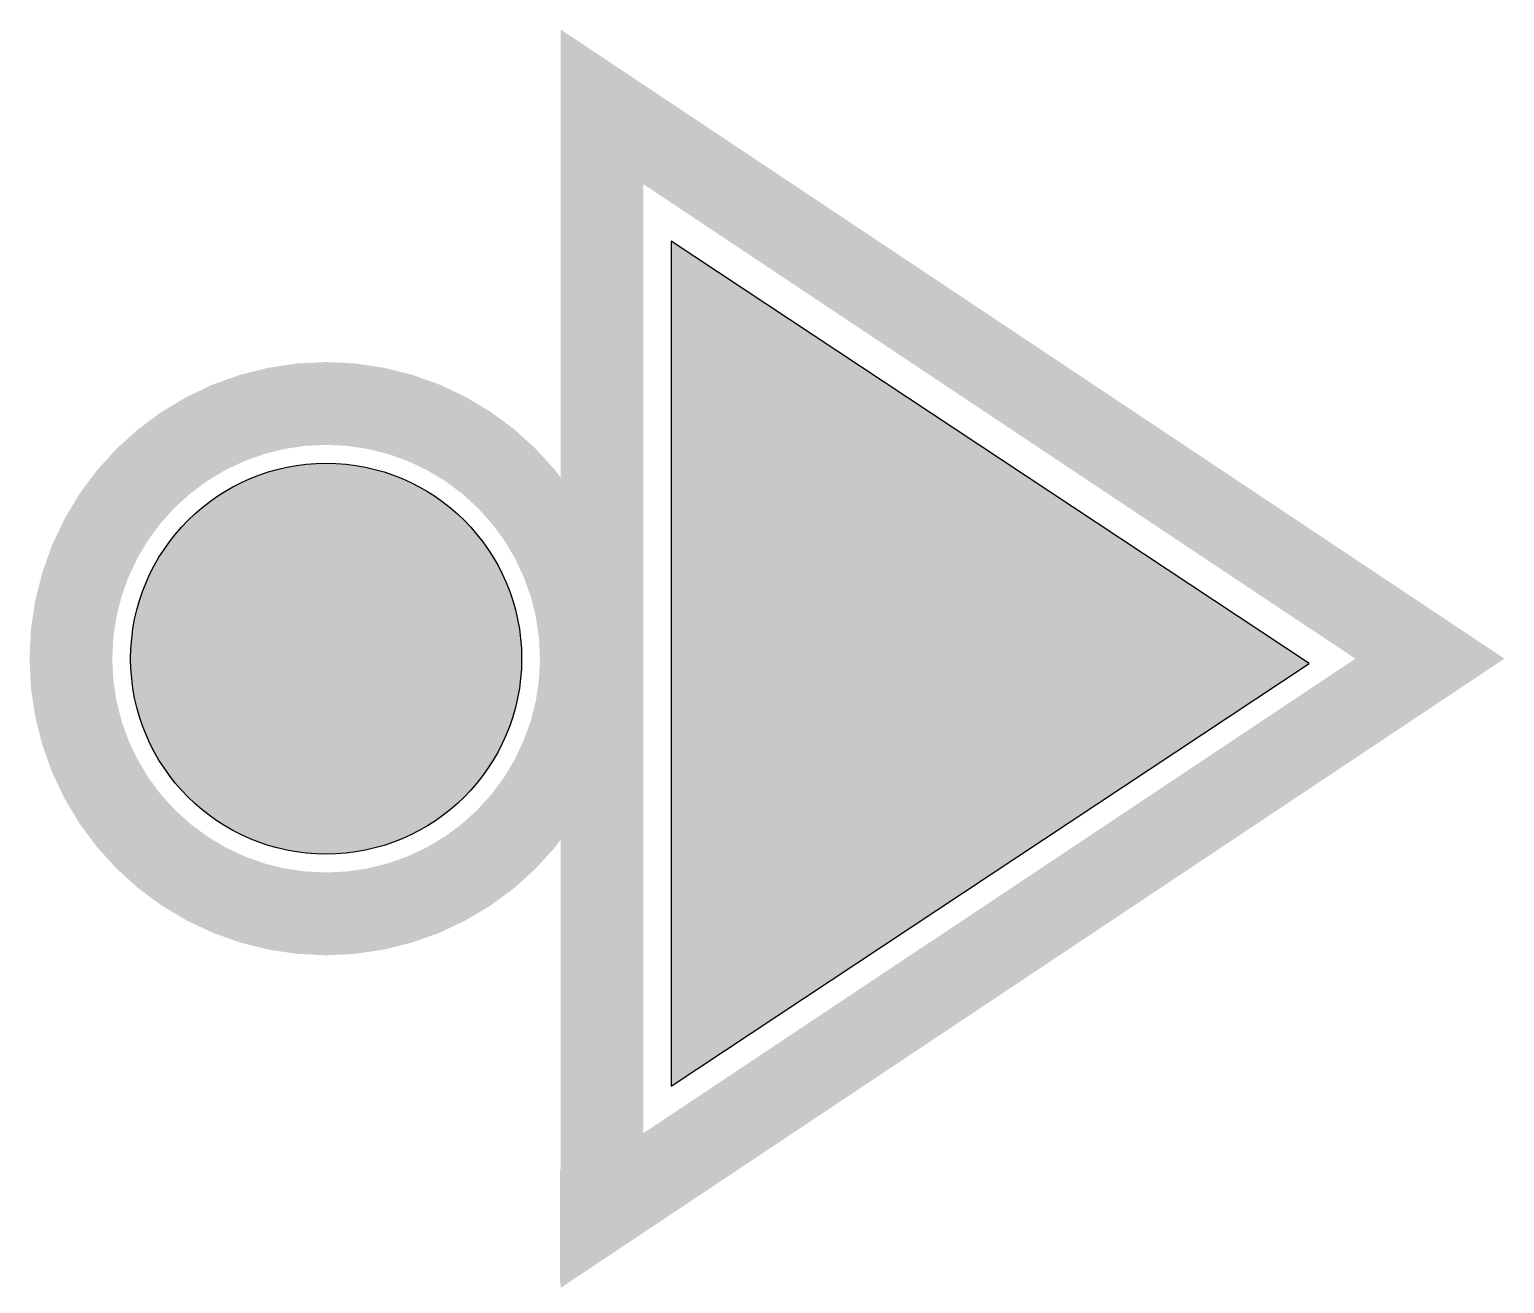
# Model space of a CAD drawing. Extents: x -0.54 to 2.14, y -1.13 to 1.14.
import ezdxf

# ---------------------------------------------------------------- set-up
doc = ezdxf.new("R2010")
doc.units = 0
doc.header["$MEASUREMENT"] = 0
doc.layers.get('0').update_dxf_attribs({"linetype": 'CONTINUOUS'})

msp = doc.modelspace()

# ---------------------------------------------------------------- hatches: boundary and pattern name
h = msp.add_hatch(color=255)
h.paths.add_polyline_path([(0.6251, 0.7566), (0.6251, -0.7745), (1.7814, -0.0089)])
edge = h.paths.add_edge_path()
edge.add_arc((0, 0), 0.3542, 0, 360)
msp.add_hatch(color=256).paths.add_polyline_path([(0.4236, -0.9246), (0.5897, -1.0305), (0.4236, -1.1323)])

# ---------------------------------------------------------------- linework, layer by layer
at = {"const_width": 0.15}
msp.add_lwpolyline([(0.5, -1), (0.5, 1), (2, 0), (0.5, -1)], dxfattribs=at)
msp.add_lwpolyline([(0.6251, 0.7566), (0.6251, -0.7745), (1.7814, -0.0089)], close=True)
msp.add_lwpolyline([(-0.4625, 0, 1), (0.4625, 0, 1)], format="xyb", close=True, dxfattribs=at)
msp.add_circle((0, 0), 0.3542)

doc.saveas('drawing.dxf')
